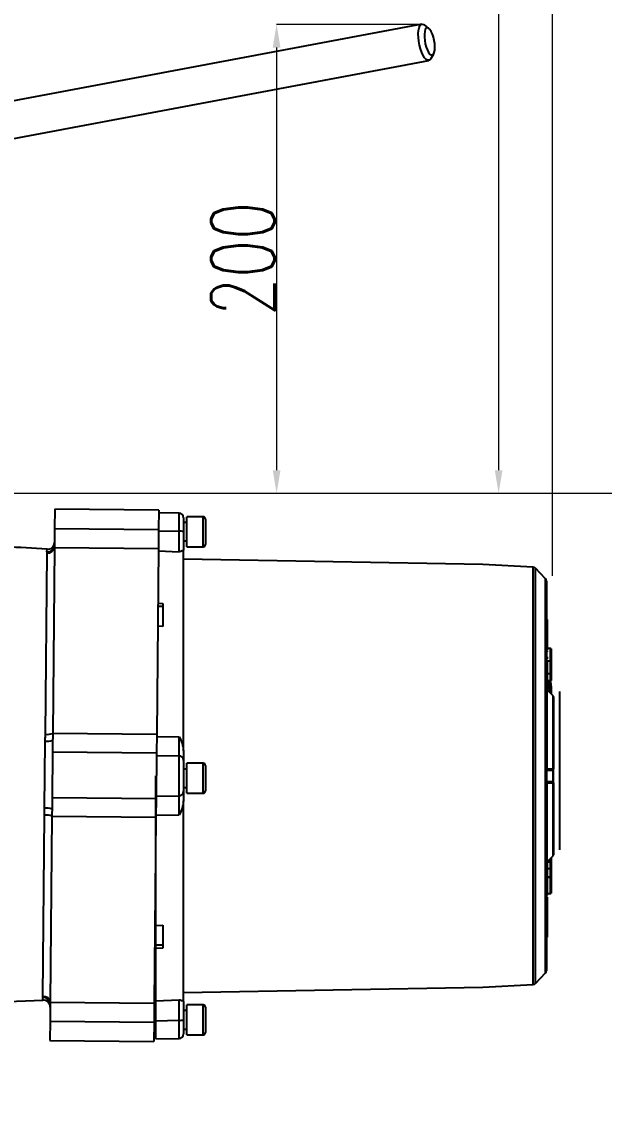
# Model space of a CAD drawing. Header units: millimetres. Extents: x 10469 to 13094, y 11322 to 13178.
# Drawn here: x 12202.2 to 12454.2, y 11769.6 to 12241.9 of the extents above; entities that cross this region are included whole.
import ezdxf

# ---------------------------------------------------------------- set-up
doc = ezdxf.new("R2010")
doc.units = ezdxf.units.MM
doc.layers.add('AM_5', color=3, linetype='Continuous', lineweight=25)
doc.styles.add('SLDTEXTSTYLE1', font='txt.shx', dxfattribs={"width": 0.7, "bigfont": 'gbcbig.shx'})
doc.dimstyles.new('SLDDIMSTYLE12$0', dxfattribs={"dimtxt": 12, "dimasz": 10, "dimexe": 0, "dimexo": 0.0625, "dimgap": 0.875, "dimtad": 1, "dimdec": 1, "dimlfac": 1.8, "dimrnd": 1e-09, "dimzin": 12, "dimdsep": 46, "dimtxsty": 'SLDTEXTSTYLE1', "dimcen": 0.09, "dimdle": 8.16, "dimclrd": 3, "dimclre": 3, "dimadec": 0, "dimazin": 3, "dimtfac": 1, "dimtdec": 1, "dimtofl": 0, "dimtmove": 0, "dimatfit": 3, "dimfxl": 0, "dimfrac": 2, "dimtolj": 1, "dimlwd": 5, "dimlwe": 5, "dimarcsym": 0})

# ---------------------------------------------------------------- blocks, each defined once
blk = doc.blocks.new('*D19')
at = {"layer": 'AM_5', "color": 3, "lineweight": 5, "transparency": 16777216}
blk.add_line((12021.52, 12037.88), (12021.52, 12476.92), dxfattribs=at)
at = {"layer": 'AM_5', "color": 3, "linetype": 'Continuous', "lineweight": 5, "transparency": 16777216}
for p, q in [((12031.52, 12476.92), (12421.83, 12476.92)), ((12431.83, 12002.15), (12431.83, 12476.92))]:
    blk.add_line(p, q, dxfattribs=at)
at = {"layer": 'AM_5', "color": 3, "transparency": 16777216}
for points in [[(12031.52, 12478.59), (12031.52, 12475.26), (12021.52, 12476.92)], [(12421.83, 12478.59), (12421.83, 12475.26), (12431.83, 12476.92)]]:
    blk.add_solid(points, dxfattribs=at)
at = {"layer": 'Defpoints', "color": 0, "transparency": 16777216}
for p in [(12431.83, 12476.92), (12021.52, 12037.82), (12431.83, 12002.09)]:
    blk.add_point(p, dxfattribs=at)
at = {"layer": 'AM_5', "color": 0, "transparency": 16777216, "insert": (12226.68, 12491.51), "char_height": 12, "attachment_point": 5, "style": 'SLDTEXTSTYLE1'}
blk.add_mtext('\\A1;{\\H2.28571x;410}', dxfattribs=at)
blk = doc.blocks.new('*D25')
at = {"layer": 'AM_5', "color": 3, "lineweight": 5, "transparency": 16777216}
blk.add_line((12431.83, 12002.15), (12431.83, 12263.1), dxfattribs=at)
at = {"layer": 'AM_5', "color": 3, "linetype": 'Continuous', "lineweight": 5, "transparency": 16777216}
for p, q in [((12441.83, 12263.1), (12628.16, 12263.1)), ((12638.16, 11952.15), (12638.16, 12263.1))]:
    blk.add_line(p, q, dxfattribs=at)
at = {"layer": 'AM_5', "color": 3, "transparency": 16777216}
for points in [[(12441.83, 12264.76), (12441.83, 12261.43), (12431.83, 12263.1)], [(12628.16, 12264.76), (12628.16, 12261.43), (12638.16, 12263.1)]]:
    blk.add_solid(points, dxfattribs=at)
at = {"layer": 'Defpoints', "color": 0, "transparency": 16777216}
for p in [(12638.16, 12263.1), (12431.83, 12002.09), (12638.16, 11952.09)]:
    blk.add_point(p, dxfattribs=at)
at = {"layer": 'AM_5', "color": 0, "transparency": 16777216, "insert": (12535.45, 12277.69), "char_height": 12, "attachment_point": 5, "style": 'SLDTEXTSTYLE1'}
blk.add_mtext('\\A1;{\\H2.28571x;210}', dxfattribs=at)
blk = doc.blocks.new('*D12')
at = {"layer": 'AM_5', "color": 3, "lineweight": 5, "transparency": 16777216}
blk.add_line((12021.59, 12037.82), (12683.19, 12037.82), dxfattribs=at)
at = {"layer": 'AM_5', "color": 3, "linetype": 'Continuous', "lineweight": 5, "transparency": 16777216}
for p, q in [((12683.19, 12027.82), (12683.19, 11708.94)), ((12019.69, 11698.94), (12683.19, 11698.94))]:
    blk.add_line(p, q, dxfattribs=at)
at = {"layer": 'AM_5', "color": 3, "transparency": 16777216}
for points in [[(12681.52, 12027.82), (12684.85, 12027.82), (12683.19, 12037.82)], [(12681.52, 11708.94), (12684.85, 11708.94), (12683.19, 11698.94)]]:
    blk.add_solid(points, dxfattribs=at)
at = {"layer": 'Defpoints', "color": 0, "transparency": 16777216}
for p in [(12021.52, 12037.82), (12019.63, 11698.94), (12683.19, 11698.94)]:
    blk.add_point(p, dxfattribs=at)
at = {"layer": 'AM_5', "color": 0, "transparency": 16777216, "insert": (12668.6, 11868.38), "char_height": 12, "attachment_point": 5, "rotation": 90, "style": 'SLDTEXTSTYLE1'}
blk.add_mtext('\\A1;{\\H2.28571x;340}', dxfattribs=at)
blk = doc.blocks.new('*D13')
at = {"layer": 'AM_5', "color": 3, "lineweight": 5, "transparency": 16777216}
blk.add_line((12335.71, 12469.32), (12408.49, 12469.32), dxfattribs=at)
at = {"layer": 'AM_5', "color": 3, "linetype": 'Continuous', "lineweight": 5, "transparency": 16777216}
for p, q in [((12408.49, 12459.32), (12408.49, 12047.82)), ((12021.59, 12037.82), (12408.49, 12037.82))]:
    blk.add_line(p, q, dxfattribs=at)
at = {"layer": 'AM_5', "color": 3, "transparency": 16777216}
for points in [[(12406.83, 12459.32), (12410.16, 12459.32), (12408.49, 12469.32)], [(12406.83, 12047.82), (12410.16, 12047.82), (12408.49, 12037.82)]]:
    blk.add_solid(points, dxfattribs=at)
at = {"layer": 'Defpoints', "color": 0, "transparency": 16777216}
for p in [(12335.65, 12469.32), (12021.52, 12037.82), (12408.49, 12037.82)]:
    blk.add_point(p, dxfattribs=at)
at = {"layer": 'AM_5', "color": 0, "transparency": 16777216, "insert": (12393.9, 12280.96), "char_height": 12, "attachment_point": 5, "rotation": 90, "style": 'SLDTEXTSTYLE1'}
blk.add_mtext('\\A1;{\\H2.28571x;430}', dxfattribs=at)
blk = doc.blocks.new('*D14')
at = {"layer": 'AM_5', "color": 3, "lineweight": 5, "transparency": 16777216}
blk.add_line((12374.79, 12240.76), (12312.44, 12240.76), dxfattribs=at)
at = {"layer": 'AM_5', "color": 3, "linetype": 'Continuous', "lineweight": 5, "transparency": 16777216}
for p, q in [((12312.44, 12230.76), (12312.44, 12047.82)), ((12021.59, 12037.82), (12312.44, 12037.82))]:
    blk.add_line(p, q, dxfattribs=at)
at = {"layer": 'AM_5', "color": 3, "transparency": 16777216}
for points in [[(12310.77, 12230.76), (12314.1, 12230.76), (12312.44, 12240.76)], [(12310.77, 12047.82), (12314.1, 12047.82), (12312.44, 12037.82)]]:
    blk.add_solid(points, dxfattribs=at)
at = {"layer": 'Defpoints', "color": 0, "transparency": 16777216}
for p in [(12374.86, 12240.76), (12021.52, 12037.82), (12312.44, 12037.82)]:
    blk.add_point(p, dxfattribs=at)
at = {"layer": 'AM_5', "color": 0, "transparency": 16777216, "insert": (12297.85, 12139.29), "char_height": 12, "attachment_point": 5, "rotation": 90, "style": 'SLDTEXTSTYLE1'}
blk.add_mtext('\\A1;{\\H2.28571x;200}', dxfattribs=at)

msp = doc.modelspace()

# ---------------------------------------------------------------- linework, layer by layer
at = {"color": 7, "linetype": 'Continuous', "lineweight": 25}
for p, q in [((12375.322, 12240.914), (12169.676, 12202.22)), ((12378.356, 12239.026), (12376.413, 12240.554)), ((12172.635, 12186.496), (12378.28, 12225.189)), ((12379.167, 12225.921), (12380.421, 12228.051)), ((12216.469, 12030.993), (12216.392, 12022.621)), ((12261.467, 12030.577), (12216.469, 12030.993)), ((12261.467, 12030.577), (12261.39, 12022.204)), ((12270.213, 12029.276), (12261.457, 12029.429)), ((12270.213, 12021.382), (12270.213, 12029.276)), ((12280.658, 12027.691), (12273.658, 12027.691)), ((12273.658, 12014.691), (12273.658, 12027.691)), ((12280.658, 12014.691), (12280.658, 12027.691)), ((12281.658, 12026.691), (12281.658, 12015.691)), ((12216.392, 12022.621), (12216.325, 12015.436)), ((12216.392, 12022.621), (12261.39, 12022.204)), ((12261.39, 12022.204), (12261.314, 12013.977)), ((12261.384, 12021.602), (12270.213, 12021.382)), ((12273.658, 12025.191), (12272.178, 12025.191)), ((12272.178, 12017.191), (12273.658, 12017.191)), ((12212.407, 11933.533), (12213.133, 12012.008)), ((12213.089, 12012.506), (12213.099, 12013.592)), ((12216.316, 12014.394), (12215.571, 11933.944)), ((12216.316, 12014.394), (12261.314, 12013.977)), ((12261.314, 12013.977), (12260.569, 11933.527)), ((12261.304, 12012.923), (12270.282, 12012.464)), ((12273.658, 12014.691), (12280.658, 12014.691)), ((12401.704, 12007.041), (12272.178, 12009.301)), ((12423.432, 12005.902), (12401.704, 12007.041)), ((12423.432, 11825.22), (12423.432, 12005.902)), ((12428.766, 12000.88), (12424.442, 12005.436)), ((12424.442, 11825.686), (12424.442, 12005.436)), ((12428.766, 11830.242), (12428.766, 12000.88)), ((12263.178, 11988.775), (12261.081, 11988.775)), ((12261.094, 11990.276), (12263.178, 11990.199)), ((12429.178, 11983.251), (12429.678, 11983.251)), ((12429.178, 11982.741), (12429.678, 11982.741)), ((12429.678, 11982.916), (12429.678, 11983.251)), ((12429.678, 11981.911), (12429.678, 11982.741)), ((12263.178, 11980.204), (12261.002, 11980.284)), ((12429.178, 11981.911), (12429.678, 11981.911)), ((12429.178, 11981.847), (12429.678, 11981.847)), ((12429.178, 11980.954), (12429.678, 11980.954)), ((12429.178, 11979.039), (12429.678, 11979.039)), ((12429.178, 11978.018), (12429.678, 11978.018)), ((12429.678, 11980.954), (12429.678, 11981.847)), ((12429.678, 11978.018), (12429.678, 11979.039)), ((12429.678, 11977.89), (12429.678, 11978.018)), ((12429.178, 11977.89), (12429.678, 11977.89)), ((12429.178, 11974.571), (12429.678, 11974.571)), ((12429.178, 11973.55), (12429.678, 11973.55)), ((12429.678, 11973.422), (12429.178, 11973.422)), ((12429.678, 11974.746), (12429.678, 11977.89)), ((12429.678, 11973.55), (12429.678, 11974.571)), ((12429.678, 11973.422), (12429.678, 11973.55)), ((12429.678, 11973.039), (12429.678, 11973.375)), ((12429.178, 11970.933), (12429.678, 11970.933)), ((12429.178, 11969.912), (12429.678, 11969.912)), ((12429.178, 11969.146), (12429.678, 11969.146)), ((12429.678, 11970.933), (12429.678, 11973.247)), ((12430.978, 11970.722), (12429.678, 11970.722)), ((12430.978, 11970.696), (12429.678, 11970.696)), ((12429.678, 11969.912), (12429.678, 11970.583)), ((12429.678, 11969.146), (12429.678, 11969.562)), ((12430.978, 11970.722), (12430.978, 11970.696)), ((12430.978, 11965.387), (12430.978, 11970.696)), ((12431.178, 11970.522), (12431.178, 11965.262)), ((12429.178, 11967.04), (12429.678, 11967.04)), ((12429.178, 11966.146), (12429.678, 11966.146)), ((12429.178, 11965.636), (12429.678, 11965.636)), ((12429.178, 11964.551), (12429.678, 11964.551)), ((12429.178, 11964.359), (12429.678, 11964.359)), ((12429.178, 11964.295), (12429.678, 11964.295)), ((12429.678, 11966.146), (12429.678, 11967.04)), ((12429.678, 11964.551), (12429.678, 11965.636)), ((12429.678, 11965.387), (12430.978, 11965.387)), ((12430.978, 11965.132), (12429.678, 11965.132)), ((12429.678, 11964.359), (12429.678, 11964.551)), ((12429.678, 11962.619), (12429.678, 11964.295)), ((12430.978, 11965.387), (12430.978, 11965.132)), ((12430.978, 11959.828), (12430.978, 11965.132)), ((12431.178, 11965.262), (12431.178, 11959.958)), ((12431.215, 11964.789), (12431.178, 11964.789)), ((12429.178, 11962.444), (12429.678, 11962.444)), ((12429.178, 11961.487), (12429.678, 11961.487)), ((12429.178, 11961.296), (12429.678, 11961.296)), ((12429.678, 11959.7), (12429.178, 11959.7)), ((12429.678, 11961.487), (12429.678, 11962.444)), ((12429.678, 11961.296), (12429.678, 11961.487)), ((12429.678, 11959.875), (12429.678, 11961.296)), ((12429.678, 11959.828), (12430.978, 11959.828)), ((12429.678, 11958.743), (12429.678, 11959.7)), ((12430.978, 11956.852), (12430.978, 11959.828)), ((12431.178, 11963.239), (12431.215, 11963.239)), ((12431.178, 11959.958), (12431.178, 11956.783)), ((12431.215, 11959.845), (12431.178, 11959.845)), ((12429.178, 11958.743), (12429.678, 11958.743)), ((12429.178, 11958.551), (12429.678, 11958.551)), ((12429.178, 11958.423), (12429.678, 11958.423)), ((12429.178, 11958.296), (12429.678, 11958.296)), ((12429.178, 11957.721), (12429.678, 11957.721)), ((12429.678, 11958.551), (12429.678, 11958.743)), ((12429.678, 11958.423), (12429.678, 11958.551)), ((12429.678, 11957.721), (12429.678, 11958.296)), ((12429.678, 11956.852), (12430.978, 11956.852)), ((12430.978, 11956.584), (12429.678, 11956.584)), ((12429.678, 11956.538), (12430.978, 11956.538)), ((12430.374, 11956.538), (12430.374, 11951.864)), ((12430.378, 11956.538), (12430.378, 11951.861)), ((12430.978, 11956.852), (12430.978, 11956.584)), ((12430.978, 11956.538), (12430.978, 11956.584)), ((12431.178, 11956.783), (12431.178, 11956.738)), ((12429.198, 11953.126), (12429.678, 11953.126)), ((12432.031, 11950.207), (12429.324, 11952.915)), ((12429.324, 11952.915), (12429.324, 11918.59)), ((12429.432, 11952.807), (12429.678, 11952.807)), ((12432.031, 11918.592), (12432.031, 11950.207)), ((12434.827, 11952.091), (12434.827, 11920.799)), ((12215.495, 11930.901), (12215.544, 11930.98)), ((12215.544, 11930.98), (12215.496, 11925.867)), ((12215.571, 11933.944), (12260.569, 11933.527)), ((12260.569, 11933.527), (12260.494, 11925.451)), ((12260.56, 11932.584), (12270.282, 11932.47)), ((12212.062, 11901.531), (12212.331, 11930.564)), ((12215.496, 11925.867), (12215.314, 11906.169)), ((12215.496, 11925.867), (12260.494, 11925.451)), ((12260.178, 11924.387), (12270.213, 11924.238)), ((12260.494, 11925.451), (12260.312, 11905.752)), ((12270.213, 11906.884), (12270.213, 11924.238)), ((12273.658, 11918.487), (12272.178, 11918.487)), ((12280.658, 11920.987), (12273.658, 11920.987)), ((12273.658, 11907.987), (12273.658, 11920.987)), ((12280.658, 11907.987), (12280.658, 11920.987)), ((12281.658, 11919.987), (12281.658, 11908.987)), ((12429.324, 11918.59), (12432.031, 11918.592)), ((12429.678, 11918.061), (12431.678, 11918.061)), ((12431.889, 11918.108), (12431.889, 11913.014)), ((12434.827, 11920.799), (12434.827, 11914.799)), ((12429.324, 11912.532), (12432.031, 11912.53)), ((12429.324, 11912.532), (12429.324, 11878.207)), ((12429.678, 11913.061), (12431.678, 11913.061)), ((12432.031, 11880.915), (12432.031, 11912.53)), ((12434.827, 11914.799), (12434.827, 11883.506)), ((12272.178, 11910.487), (12273.658, 11910.487)), ((12273.658, 11907.987), (12280.658, 11907.987)), ((12215.314, 11906.169), (12215.267, 11901.056)), ((12215.314, 11906.169), (12260.312, 11905.752)), ((12260.178, 11906.735), (12270.213, 11906.884)), ((12260.312, 11905.752), (12260.237, 11897.676)), ((12211.357, 11820.086), (12212.083, 11898.562)), ((12215.239, 11898.092), (12214.495, 11817.642)), ((12215.22, 11901.136), (12215.267, 11901.056)), ((12215.239, 11898.092), (12260.237, 11897.676)), ((12260.178, 11898.533), (12270.282, 11898.652)), ((12260.237, 11897.676), (12259.493, 11817.226)), ((12429.324, 11878.207), (12432.031, 11880.915)), ((12430.374, 11879.258), (12430.374, 11878.392)), ((12430.378, 11879.261), (12430.378, 11878.392)), ((12260.178, 11876.51), (12260.042, 11876.539)), ((12429.678, 11877.636), (12429.178, 11877.636)), ((12429.178, 11876.492), (12429.678, 11876.492)), ((12429.678, 11877.636), (12429.678, 11878.561)), ((12430.978, 11878.392), (12429.678, 11878.392)), ((12430.978, 11878.183), (12429.678, 11878.183)), ((12429.678, 11876.492), (12429.678, 11877.636)), ((12429.678, 11873.473), (12429.678, 11876.492)), ((12429.678, 11875.506), (12430.978, 11875.506)), ((12430.978, 11878.392), (12430.978, 11878.183)), ((12430.978, 11875.506), (12430.978, 11878.183)), ((12430.978, 11871.81), (12430.978, 11875.506)), ((12431.178, 11878.192), (12431.178, 11875.337)), ((12431.178, 11875.337), (12431.178, 11871.64)), ((12260.014, 11873.551), (12260.178, 11873.517)), ((12429.178, 11873.473), (12429.678, 11873.473)), ((12429.178, 11872.185), (12429.678, 11872.185)), ((12429.178, 11871.81), (12430.978, 11871.81)), ((12429.178, 11871.66), (12429.678, 11871.66)), ((12429.178, 11870.813), (12429.678, 11870.813)), ((12429.678, 11870.988), (12429.678, 11871.66)), ((12430.978, 11871.568), (12429.678, 11871.568)), ((12429.678, 11868.137), (12429.678, 11870.813)), ((12430.978, 11871.81), (12430.978, 11871.568)), ((12430.978, 11864.635), (12430.978, 11871.568)), ((12431.178, 11871.64), (12431.178, 11864.771)), ((12429.178, 11868.137), (12429.678, 11868.137)), ((12429.178, 11863.953), (12429.678, 11863.953)), ((12429.178, 11862.992), (12429.678, 11862.992)), ((12429.178, 11861.85), (12429.678, 11861.85)), ((12429.678, 11864.635), (12430.978, 11864.635)), ((12429.678, 11864.571), (12430.978, 11864.571)), ((12429.678, 11859.389), (12429.678, 11861.85)), ((12430.978, 11864.635), (12430.978, 11864.571)), ((12429.178, 11859.389), (12429.678, 11859.389)), ((12429.178, 11858.244), (12429.678, 11858.244)), ((12429.178, 11855.226), (12429.678, 11855.226)), ((12429.678, 11858.244), (12429.678, 11859.389)), ((12429.678, 11855.226), (12429.678, 11858.244)), ((12260.178, 11850.807), (12263.178, 11850.918)), ((12429.178, 11853.947), (12429.678, 11853.947)), ((12429.178, 11852.702), (12429.678, 11852.702)), ((12429.178, 11849.294), (12429.678, 11849.294)), ((12429.678, 11845.681), (12429.678, 11849.294)), ((12260.178, 11842.347), (12263.178, 11842.347)), ((12260.178, 11840.812), (12260.178, 11842.347)), ((12429.178, 11845.681), (12429.678, 11845.681)), ((12263.178, 11840.923), (12260.178, 11840.812)), ((12424.442, 11825.686), (12428.766, 11830.242)), ((12272.178, 11821.821), (12401.704, 11824.081)), ((12401.704, 11824.081), (12423.432, 11825.22)), ((12211.294, 11818.503), (12211.304, 11819.589)), ((12214.495, 11817.642), (12259.493, 11817.226)), ((12259.532, 11821.422), (12260.178, 11821.406)), ((12260.178, 11818.141), (12270.282, 11818.658)), ((12214.485, 11816.6), (12214.419, 11809.415)), ((12259.493, 11817.226), (12259.417, 11808.999)), ((12260.178, 11813.931), (12259.462, 11813.931)), ((12273.658, 11813.931), (12272.178, 11813.931)), ((12280.658, 11816.431), (12273.658, 11816.431)), ((12273.658, 11809.931), (12273.658, 11816.431)), ((12280.658, 11809.931), (12280.658, 11816.431)), ((12281.658, 11815.431), (12281.658, 11809.931)), ((12214.419, 11809.415), (12214.341, 11801.043)), ((12214.419, 11809.415), (12259.417, 11808.999)), ((12259.417, 11808.999), (12259.339, 11800.626)), ((12260.178, 11809.49), (12270.213, 11809.74)), ((12270.213, 11801.846), (12270.213, 11809.74)), ((12273.658, 11803.431), (12273.658, 11809.931)), ((12280.658, 11803.431), (12280.658, 11809.931)), ((12281.658, 11809.931), (12281.658, 11804.431)), ((12259.388, 11805.931), (12260.178, 11805.931)), ((12272.178, 11805.931), (12273.658, 11805.931)), ((12273.658, 11803.431), (12280.658, 11803.431)), ((12214.341, 11801.043), (12259.339, 11800.626)), ((12260.178, 11801.671), (12270.213, 11801.846))]:
    msp.add_line(p, q, dxfattribs=at)
at = {"color": 7, "linetype": 'Continuous', "lineweight": 25, "flags": 128}
for points in [[(12379.167, 12225.921), (12378.926, 12225.585), (12378.397, 12225.219), (12377.793, 12225.219), (12377.143, 12225.585), (12376.477, 12226.301), (12375.826, 12227.332), (12375.221, 12228.63), (12374.689, 12230.135), (12374.257, 12231.777), (12373.943, 12233.478), (12373.763, 12235.159), (12373.725, 12236.742), (12373.83, 12238.152), (12374.075, 12239.323), (12374.447, 12240.202), (12374.929, 12240.746), (12375.499, 12240.93), (12375.499, 12240.93)], [(12375.499, 12240.93), (12376.13, 12240.746), (12376.413, 12240.554)], [(12377.67, 12239.308), (12377.18, 12239.122), (12376.783, 12238.577), (12376.502, 12237.706), (12376.356, 12236.565), (12376.354, 12235.225), (12376.496, 12233.77), (12376.773, 12232.292), (12377.168, 12230.883), (12377.656, 12229.632), (12378.206, 12228.618), (12378.784, 12227.905), (12379.353, 12227.537), (12379.878, 12227.537), (12380.325, 12227.905), (12380.668, 12228.618), (12380.883, 12229.632), (12380.957, 12230.883), (12380.887, 12232.292), (12380.675, 12233.77), (12380.337, 12235.225), (12379.892, 12236.565), (12379.368, 12237.706), (12378.8, 12238.577), (12378.222, 12239.122), (12377.67, 12239.308)], [(12430.978, 11965.387), (12431.017, 11965.384), (12431.054, 11965.377), (12431.089, 11965.366), (12431.119, 11965.35), (12431.144, 11965.331), (12431.162, 11965.31), (12431.174, 11965.286), (12431.178, 11965.262)], [(12430.978, 11965.132), (12431.017, 11965.135), (12431.054, 11965.142), (12431.089, 11965.154), (12431.119, 11965.17), (12431.144, 11965.19), (12431.162, 11965.212), (12431.174, 11965.237), (12431.178, 11965.262)], [(12431.178, 11959.958), (12431.174, 11959.932), (12431.162, 11959.908), (12431.144, 11959.885), (12431.119, 11959.866), (12431.089, 11959.85), (12431.054, 11959.838), (12431.017, 11959.83), (12430.978, 11959.828)], [(12431.178, 11956.783), (12431.174, 11956.797), (12431.162, 11956.809), (12431.144, 11956.821), (12431.119, 11956.832), (12431.089, 11956.84), (12431.054, 11956.847), (12431.017, 11956.85), (12430.978, 11956.852)], [(12431.178, 11871.64), (12431.174, 11871.626), (12431.162, 11871.613), (12431.144, 11871.6), (12431.119, 11871.589), (12431.089, 11871.58), (12431.054, 11871.574), (12431.017, 11871.57), (12430.978, 11871.568)]]:
    msp.add_lwpolyline(points, dxfattribs=at)
at = {"color": 7, "linetype": 'Continuous', "lineweight": 25}
for centre, radius, start, end in [((12270.178, 12027.277), 2, 0, 89), ((12280.658, 12026.691), 1, 0, 90), ((12270.694, 12016.053), 5.35, 73.8962, 95.15834), ((12213.336, 12016.583), 3, 265.48139, 359.46975), ((12183.866, 11643.677), 371.068, 85.48139, 88.26805), ((12213.34, 12015.482), 2.986, 265.19411, 359.11726), ((12213.385, 12014.988), 2.991, 265.17255, 348.53459), ((12280.658, 12015.691), 1, 270, 0), ((12423.354, 12004.404), 1.5, 43.5, 87), ((12427.678, 11999.848), 1.5, 0, 43.5), ((12430.978, 11970.522), 0.2, 0, 90), ((12430.99, 11970.509), 0.188, 4.25287, 93.69926), ((12406.899, 11951.991), 24.5, 357.36701, 10.69492), ((12430.978, 11956.784), 0.199, 269.83295, 359.83197), ((12430.978, 11956.738), 0.2, 270, 0), ((12431.678, 11949.854), 0.5, 0, 45), ((12213.144, 11937.959), 7.439, 263.72539, 288.42263), ((12213.132, 11940.342), 6.848, 263.92272, 290.86986), ((12270.182, 11922.242), 1.995, 0.12484, 89.13021), ((12280.658, 11919.987), 1, 0, 90), ((12429.678, 11917.561), 0.5, 89.99997, 180), ((12431.678, 11918.561), 0.5, 270, 0), ((12432.049, 11918.316), 0.277, 62.377, 93.77183), ((12429.678, 11913.561), 0.5, 180, 270), ((12431.678, 11912.561), 0.5, 0, 90), ((12432.049, 11912.806), 0.277, 266.22817, 297.623), ((12270.182, 11908.88), 1.995, 270.86979, 359.87516), ((12280.658, 11908.987), 1, 270, 0), ((12212.738, 11894.123), 7.439, 70.517, 95.21406), ((12212.682, 11891.74), 6.848, 68.06964, 95.01678), ((12406.899, 11879.287), 24.5, 352.29346, 2.28321), ((12431.678, 11881.268), 0.5, 315, 0), ((12430.978, 11878.192), 0.2, 0, 90), ((12431.028, 11879.322), 1.14, 267.49108, 277.56592), ((12430.992, 11875.32), 0.187, 5.0878, 94.3131), ((12430.992, 11871.623), 0.187, 5.0878, 94.3131), ((12430.978, 11864.771), 0.2, 270, 0), ((12431.004, 11864.81), 0.178, 261.3292, 347.21969), ((12188.912, 12188.896), 371.068, 254.81724, 273.45811), ((12427.678, 11831.274), 1.5, 316.5, 0), ((12423.354, 11826.718), 1.5, 273, 316.5), ((12211.475, 11815.509), 3, 359.46975, 93.45811), ((12211.499, 11816.61), 2.986, 359.82225, 93.74539), ((12211.553, 11817.102), 2.991, 10.40491, 93.76695), ((12280.658, 11815.431), 1, 0, 90), ((12270.694, 11815.069), 5.35, 264.84166, 286.1038), ((12270.178, 11803.845), 2, 271, 0), ((12280.658, 11804.431), 1, 270, 0)]:
    msp.add_arc(centre, radius, start, end, dxfattribs=at)
for points, knots in [([(12272.178, 12027.277), (12272.178, 12027.194), (12272.178, 12027.021), (12272.178, 12025.638), (12272.178, 12023.609), (12272.178, 12021.98), (12272.178, 12021.193)], [0, 0, 0, 0, 0.2412869, 0.5, 0.7587131, 1, 1, 1, 1]), ([(12270.282, 12012.464), (12270.282, 12012.739), (12270.281, 12013.109), (12270.275, 12014.064), (12270.271, 12014.743), (12270.266, 12015.558), (12270.256, 12016.576), (12270.243, 12017.888), (12270.23, 12019.517), (12270.218, 12020.741), (12270.213, 12021.382)], [0, 0, 0, 0, 0.2442906, 0.329037, 0.4144904, 0.500125, 0.5979935, 0.7157718, 0.8510735, 1, 1, 1, 1]), ([(12272.178, 12021.193), (12272.178, 12020.434), (12272.178, 12018.919), (12272.178, 12016.79), (12272.178, 12014.833), (12272.178, 12013.769), (12272.178, 12013.235)], [0, 0, 0, 0, 0.2507669, 0.5000113, 0.749245, 1, 1, 1, 1]), ([(12213.133, 12012.008), (12213.126, 12012.107), (12213.112, 12012.284), (12213.096, 12012.438), (12213.089, 12012.506)], [0, 0, 0, 0, 0.55999703, 1, 1, 1, 1]), ([(12216.325, 12015.436), (12216.324, 12015.318), (12216.321, 12015.022), (12216.318, 12014.649), (12216.316, 12014.479), (12216.316, 12014.394)], [0, 0, 0, 0, 0.2461834, 0.6204204, 1, 1, 1, 1]), ([(12272.178, 12013.235), (12272.032, 12013.115), (12271.739, 12012.873), (12270.77, 12012.601), (12270.282, 12012.464)], [0, 0, 0, 0, 0.4975573, 1, 1, 1, 1]), ([(12429.178, 11999.797), (12429.178, 11999.748), (12429.178, 11999.644), (12429.178, 11998.331), (12429.178, 11996.105), (12429.178, 11992.936), (12429.178, 11988.916), (12429.178, 11984.126), (12429.178, 11978.639), (12429.178, 11972.474), (12429.178, 11965.629), (12429.178, 11958.145), (12429.178, 11950.134), (12429.178, 11941.729), (12429.178, 11933.075), (12429.178, 11924.325), (12429.178, 11918.466), (12429.178, 11915.561)], [0, 0, 0, 0, 0.0586497, 0.1263421, 0.1944212, 0.2625003, 0.3301926, 0.3971246, 0.4629474, 0.5287703, 0.5957023, 0.6633946, 0.7314737, 0.7995528, 0.8672452, 0.9341772, 1, 1, 1, 1]), ([(12429.678, 11979.039), (12429.678, 11979.301), (12429.678, 11979.757), (12429.678, 11980.308), (12429.678, 11980.626), (12429.678, 11980.767), (12429.678, 11980.838), (12429.678, 11980.898), (12429.678, 11980.935), (12429.678, 11980.954)], [0, 0, 0, 0, 0.4018451, 0.700925, 0.8501447, 0.9000038, 0.92545, 0.9625731, 1, 1, 1, 1]), ([(12429.678, 11953.126), (12429.678, 11953.645), (12429.678, 11954.673), (12429.678, 11956.218), (12429.678, 11957.216), (12429.678, 11957.721)], [0, 0, 0, 0, 0.3347977, 0.6633059, 1, 1, 1, 1]), ([(12432.178, 11949.854), (12432.178, 11949.809), (12432.178, 11949.719), (12432.178, 11948.976), (12432.178, 11947.541), (12432.178, 11944.994), (12432.178, 11941.451), (12432.178, 11937.725), (12432.178, 11934.186), (12432.178, 11930.414), (12432.178, 11926.503), (12432.178, 11922.551), (12432.178, 11919.879), (12432.178, 11918.561)], [0, 0, 0, 0, 0.0782789, 0.1587142, 0.2411685, 0.3693291, 0.4998887, 0.5869697, 0.6733433, 0.7588315, 0.8412767, 0.9217166, 1, 1, 1, 1]), ([(12212.331, 11930.564), (12212.347, 11931.119), (12212.376, 11932.111), (12212.398, 11933.098), (12212.407, 11933.533)], [0, 0, 0, 0, 0.5599962, 1, 1, 1, 1]), ([(12215.571, 11933.944), (12215.566, 11933.437), (12215.559, 11932.671), (12215.55, 11931.692), (12215.546, 11931.218), (12215.544, 11930.98)], [0, 0, 0, 0, 0.4935547, 0.7459691, 1, 1, 1, 1]), ([(12270.213, 11924.238), (12270.218, 11924.334), (12270.23, 11924.518), (12270.242, 11925.12), (12270.252, 11925.736), (12270.26, 11926.278), (12270.271, 11927.373), (12270.28, 11929.331), (12270.281, 11931.438), (12270.282, 11932.47)], [0, 0, 0, 0, 0.1490594, 0.2844868, 0.3652537, 0.4374076, 0.5004523, 0.7554677, 1, 1, 1, 1]), ([(12270.282, 11932.47), (12270.77, 11931.498), (12271.739, 11929.565), (12272.032, 11927.418), (12272.178, 11926.35)], [0, 0, 0, 0, 0.50244267, 1, 1, 1, 1]), ([(12272.178, 11926.35), (12272.178, 11925.798), (12272.178, 11924.696), (12272.178, 11923.477), (12272.178, 11922.59), (12272.178, 11922.361), (12272.178, 11922.247)], [0, 0, 0, 0, 0.250755, 0.4999887, 0.7492331, 1, 1, 1, 1]), ([(12272.178, 11922.247), (12272.178, 11922.089), (12272.178, 11921.762), (12272.178, 11920.181), (12272.178, 11918.012), (12272.178, 11916.359), (12272.178, 11915.561)], [0, 0, 0, 0, 0.2412869, 0.5, 0.7587131, 1, 1, 1, 1]), ([(12429.678, 11918.061), (12429.637, 11918.066), (12429.557, 11918.077), (12429.462, 11918.155), (12429.395, 11918.254), (12429.355, 11918.346), (12429.332, 11918.442), (12429.323, 11918.526), (12429.324, 11918.569), (12429.324, 11918.59)], [0, 0, 0, 0, 0.2865456, 0.5610687, 0.6891901, 0.8054766, 0.906505, 0.9531764, 1, 1, 1, 1]), ([(12431.678, 11918.061), (12431.706, 11918.064), (12431.754, 11918.068), (12431.824, 11918.103), (12431.884, 11918.15), (12431.94, 11918.22), (12431.984, 11918.304), (12432.026, 11918.428), (12432.029, 11918.527), (12432.031, 11918.592)], [0, 0, 0, 0, 0.1465757, 0.2502527, 0.383985, 0.5005373, 0.6381731, 0.7637622, 1, 1, 1, 1]), ([(12432.178, 11912.911), (12432.178, 11913.794), (12432.178, 11915.561), (12432.178, 11917.328), (12432.178, 11918.211)], [0, 0, 0, 0, 0.4999999, 1, 1, 1, 1]), ([(12272.178, 11915.561), (12272.178, 11914.763), (12272.178, 11913.11), (12272.178, 11910.941), (12272.178, 11909.36), (12272.178, 11909.033), (12272.178, 11908.875)], [0, 0, 0, 0, 0.2412869, 0.5, 0.7587131, 1, 1, 1, 1]), ([(12429.178, 11915.561), (12429.178, 11912.656), (12429.178, 11906.797), (12429.178, 11898.047), (12429.178, 11889.393), (12429.178, 11880.988), (12429.178, 11872.977), (12429.178, 11865.493), (12429.178, 11858.648), (12429.178, 11852.483), (12429.178, 11846.996), (12429.178, 11842.206), (12429.178, 11838.186), (12429.178, 11835.017), (12429.178, 11832.791), (12429.178, 11831.478), (12429.178, 11831.373), (12429.178, 11831.325)], [0, 0, 0, 0, 0.0658228, 0.1327548, 0.2004472, 0.2685263, 0.3366054, 0.4042977, 0.4712297, 0.5370526, 0.6028754, 0.6698074, 0.7374997, 0.8055788, 0.8736579, 0.9413503, 1, 1, 1, 1]), ([(12429.324, 11912.532), (12429.324, 11912.553), (12429.323, 11912.596), (12429.332, 11912.68), (12429.355, 11912.776), (12429.395, 11912.868), (12429.462, 11912.967), (12429.557, 11913.045), (12429.637, 11913.056), (12429.678, 11913.061)], [0, 0, 0, 0, 0.0469095, 0.0936327, 0.1947106, 0.3110168, 0.4391204, 0.7135016, 1, 1, 1, 1]), ([(12432.031, 11912.53), (12432.029, 11912.595), (12432.026, 11912.694), (12431.984, 11912.818), (12431.94, 11912.902), (12431.884, 11912.972), (12431.824, 11913.019), (12431.754, 11913.054), (12431.706, 11913.058), (12431.678, 11913.061)], [0, 0, 0, 0, 0.2362575, 0.3618415, 0.4994624, 0.6160623, 0.7497471, 0.8534584, 1, 1, 1, 1]), ([(12432.178, 11912.561), (12432.178, 11911.234), (12432.178, 11908.55), (12432.178, 11904.599), (12432.178, 11900.746), (12432.178, 11897.085), (12432.178, 11893.698), (12432.178, 11890.658), (12432.178, 11888.019), (12432.178, 11885.794), (12432.178, 11883.982), (12432.178, 11882.582), (12432.178, 11881.675), (12432.178, 11881.252), (12432.178, 11881.311), (12432.178, 11881.327)], [0, 0, 0, 0, 0.07883213, 0.15938817, 0.24113594, 0.32349285, 0.40584976, 0.48759752, 0.56815357, 0.64698569, 0.72581782, 0.80637387, 0.88812163, 0.97047854, 1, 1, 1, 1]), ([(12272.178, 11908.875), (12272.178, 11908.761), (12272.178, 11908.532), (12272.178, 11907.645), (12272.178, 11906.426), (12272.178, 11905.324), (12272.178, 11904.772)], [0, 0, 0, 0, 0.2507669, 0.5000113, 0.749245, 1, 1, 1, 1]), ([(12260.178, 11898.533), (12260.178, 11899.565), (12260.178, 11901.627), (12260.178, 11904.171), (12260.178, 11906.053), (12260.178, 11906.508), (12260.178, 11906.735)], [0, 0, 0, 0, 0.2500466, 0.4994486, 0.7493959, 1, 1, 1, 1]), ([(12270.282, 11898.652), (12270.282, 11899.686), (12270.281, 11901.079), (12270.275, 11902.613), (12270.271, 11903.494), (12270.266, 11904.333), (12270.256, 11905.159), (12270.243, 11905.941), (12270.23, 11906.603), (12270.218, 11906.788), (12270.213, 11906.884)], [0, 0, 0, 0, 0.2442906, 0.329037, 0.4144904, 0.500125, 0.5979935, 0.7157718, 0.8510735, 1, 1, 1, 1]), ([(12272.178, 11904.772), (12272.032, 11903.703), (12271.739, 11901.557), (12270.77, 11899.624), (12270.282, 11898.652)], [0, 0, 0, 0, 0.4975573, 1, 1, 1, 1]), ([(12212.083, 11898.562), (12212.08, 11899.115), (12212.074, 11900.103), (12212.066, 11901.095), (12212.062, 11901.531)], [0, 0, 0, 0, 0.559997, 1, 1, 1, 1]), ([(12215.267, 11901.056), (12215.265, 11900.826), (12215.259, 11900.245), (12215.25, 11899.257), (12215.243, 11898.482), (12215.239, 11898.092)], [0, 0, 0, 0, 0.2461834, 0.6204204, 1, 1, 1, 1]), ([(12429.678, 11872.185), (12429.678, 11872.272), (12429.678, 11872.446), (12429.678, 11872.749), (12429.678, 11873.145), (12429.678, 11873.342), (12429.678, 11873.473)], [0, 0, 0, 0, 0.1250401, 0.2502359, 0.4998742, 1, 1, 1, 1]), ([(12429.678, 11863.953), (12429.678, 11863.988), (12429.678, 11864.057), (12429.678, 11864.687), (12429.678, 11865.519), (12429.678, 11866.309), (12429.678, 11867.202), (12429.678, 11867.826), (12429.678, 11868.137)], [0, 0, 0, 0, 0.2501594, 0.4995807, 0.624669, 0.7497301, 0.8748096, 1, 1, 1, 1]), ([(12429.678, 11861.85), (12429.678, 11861.945), (12429.678, 11862.064), (12429.678, 11862.341), (12429.678, 11862.584), (12429.678, 11862.829), (12429.678, 11862.992)], [0, 0, 0, 0, 0.5004596, 0.6283614, 0.7507034, 1, 1, 1, 1]), ([(12429.678, 11853.947), (12429.678, 11854.033), (12429.678, 11854.206), (12429.678, 11854.506), (12429.678, 11854.898), (12429.678, 11855.095), (12429.678, 11855.226)], [0, 0, 0, 0, 0.125077, 0.2502224, 0.4998872, 1, 1, 1, 1]), ([(12429.678, 11852.531), (12429.678, 11852.692), (12429.678, 11852.933), (12429.678, 11853.436), (12429.678, 11853.777), (12429.678, 11853.947)], [0, 0, 0, 0, 0.5005372, 0.7503463, 1, 1, 1, 1]), ([(12429.678, 11849.294), (12429.678, 11849.698), (12429.678, 11850.504), (12429.678, 11851.494), (12429.678, 11852.146), (12429.678, 11852.495), (12429.678, 11852.641), (12429.678, 11852.696), (12429.678, 11852.7), (12429.678, 11852.702)], [0, 0, 0, 0, 0.2503213, 0.4998014, 0.6247836, 0.7496745, 0.8746984, 0.9373467, 1, 1, 1, 1]), ([(12260.178, 11842.347), (12260.178, 11843.914), (12260.178, 11846.479), (12260.178, 11849.343), (12260.178, 11850.457)], [0, 0, 0, 0, 0.6111951, 1, 1, 1, 1]), ([(12211.304, 11819.589), (12211.316, 11819.676), (12211.337, 11819.831), (12211.351, 11820.008), (12211.357, 11820.086)], [0, 0, 0, 0, 0.5599962, 1, 1, 1, 1]), ([(12214.495, 11817.642), (12214.494, 11817.527), (12214.492, 11817.352), (12214.488, 11816.963), (12214.486, 11816.722), (12214.485, 11816.6)], [0, 0, 0, 0, 0.49355474, 0.74596906, 1, 1, 1, 1]), ([(12260.178, 11809.49), (12260.178, 11810.536), (12260.178, 11812.624), (12260.178, 11815.273), (12260.178, 11817.294), (12260.178, 11817.859), (12260.178, 11818.141)], [0, 0, 0, 0, 0.2500652, 0.4994456, 0.7493864, 1, 1, 1, 1]), ([(12270.213, 11809.74), (12270.218, 11810.381), (12270.23, 11811.605), (12270.242, 11813.084), (12270.252, 11814.173), (12270.26, 11814.939), (12270.271, 11816.227), (12270.28, 11817.806), (12270.281, 11818.378), (12270.282, 11818.658)], [0, 0, 0, 0, 0.1490594, 0.2844868, 0.3652537, 0.4374076, 0.5004523, 0.7554677, 1, 1, 1, 1]), ([(12270.282, 11818.658), (12270.77, 11818.521), (12271.739, 11818.249), (12272.032, 11818.007), (12272.178, 11817.887)], [0, 0, 0, 0, 0.5024427, 1, 1, 1, 1]), ([(12272.178, 11817.887), (12272.178, 11817.353), (12272.178, 11816.289), (12272.178, 11814.332), (12272.178, 11812.203), (12272.178, 11810.688), (12272.178, 11809.929)], [0, 0, 0, 0, 0.250755, 0.4999887, 0.7492331, 1, 1, 1, 1]), ([(12272.178, 11809.929), (12272.178, 11809.142), (12272.178, 11807.513), (12272.178, 11805.484), (12272.178, 11804.101), (12272.178, 11803.928), (12272.178, 11803.845)], [0, 0, 0, 0, 0.2412869, 0.5, 0.7587131, 1, 1, 1, 1])]:
    msp.add_open_spline(points, degree=3, knots=knots, dxfattribs=at)
for points in [[(12272.178, 11926.35), (12272.178, 11930.002), (12272.178, 11937.305), (12272.178, 11947.949), (12272.178, 11958.192), (12272.178, 11967.892), (12272.178, 11976.931), (12272.178, 11985.194), (12272.178, 11992.575), (12272.178, 11998.98), (12272.178, 12004.335), (12272.178, 12008.543), (12272.178, 12011.662), (12272.178, 12012.711), (12272.178, 12013.235)], [(12263.178, 11990.199), (12263.178, 11988.622), (12263.178, 11985.47), (12263.178, 11981.959), (12263.178, 11980.204)], [(12260.178, 11906.735), (12260.178, 11906.977), (12260.178, 11907.462), (12260.178, 11909.549), (12260.178, 11912.335), (12260.178, 11914.486), (12260.178, 11915.561)], [(12272.178, 11817.887), (12272.178, 11818.411), (12272.178, 11819.459), (12272.178, 11822.579), (12272.178, 11826.787), (12272.178, 11832.142), (12272.178, 11838.547), (12272.178, 11845.928), (12272.178, 11854.19), (12272.178, 11863.23), (12272.178, 11872.93), (12272.178, 11883.173), (12272.178, 11893.817), (12272.178, 11901.12), (12272.178, 11904.772)], [(12260.178, 11850.807), (12260.178, 11853.103), (12260.178, 11857.697), (12260.178, 11865.197), (12260.178, 11873.068), (12260.178, 11881.297), (12260.178, 11889.792), (12260.178, 11895.619), (12260.178, 11898.533)], [(12263.178, 11850.918), (12263.178, 11849.163), (12263.178, 11845.652), (12263.178, 11842.5), (12263.178, 11840.923)], [(12260.178, 11818.141), (12260.178, 11818.729), (12260.178, 11819.905), (12260.178, 11822.658), (12260.178, 11826.105), (12260.178, 11830.305), (12260.178, 11835.15), (12260.178, 11838.925), (12260.178, 11840.812)], [(12260.178, 11801.671), (12260.178, 11801.784), (12260.178, 11802.011), (12260.178, 11803.775), (12260.178, 11806.329), (12260.178, 11808.436), (12260.178, 11809.49)]]:
    msp.add_open_spline(points, degree=3, dxfattribs=at)

# ---------------------------------------------------------------- dimensions: what is measured, and where the dimension line sits
at = {"layer": 'AM_5'}
for base, p1, p2, text, picture, middle in [((12431.827, 12476.924), (12021.524, 12037.817), (12431.827, 12002.085), '{\\H2.28571x;410}', '*D19', (12226.676, 12476.924)), ((12638.156, 12263.097), (12431.827, 12002.085), (12638.156, 11952.091), '{\\H2.28571x;210}', '*D25', (12535.448, 12263.097))]:
    dim = msp.add_linear_dim(base=base, p1=p1, p2=p2, text=text, dimstyle='SLDDIMSTYLE12$0', override={"dimlfac": 1}, dxfattribs=at)
    dim.commit()
    dim.dimension.update_dxf_attribs({"geometry": picture, "text_midpoint": middle, "dimtype": 160})
for base, p1, text, picture, middle in [((12408.493, 12037.817), (12335.649, 12469.317), '{\\H2.28571x;430}', '*D13', (12408.493, 12280.961)), ((12312.437, 12037.817), (12374.855, 12240.761), '{\\H2.28571x;200}', '*D14', (12312.437, 12139.289))]:
    dim = msp.add_linear_dim(base=base, p1=p1, p2=(12021.524, 12037.817), angle=90, text=text, dimstyle='SLDDIMSTYLE12$0', override={"dimlfac": 1}, dxfattribs=at)
    dim.commit()
    dim.dimension.update_dxf_attribs({"geometry": picture, "text_midpoint": middle, "dimtype": 160})
dim = msp.add_linear_dim(base=(12683.186, 11698.939), p1=(12021.524, 12037.817), p2=(12019.626, 11698.939), angle=90, text='{\\H2.28571x;340}', dimstyle='SLDDIMSTYLE12$0', override={"dimlfac": 1}, dxfattribs=at)
dim.commit()
dim.dimension.update_dxf_attribs({"geometry": '*D12', "text_midpoint": (12668.597, 11868.378)})

doc.saveas('drawing.dxf')
